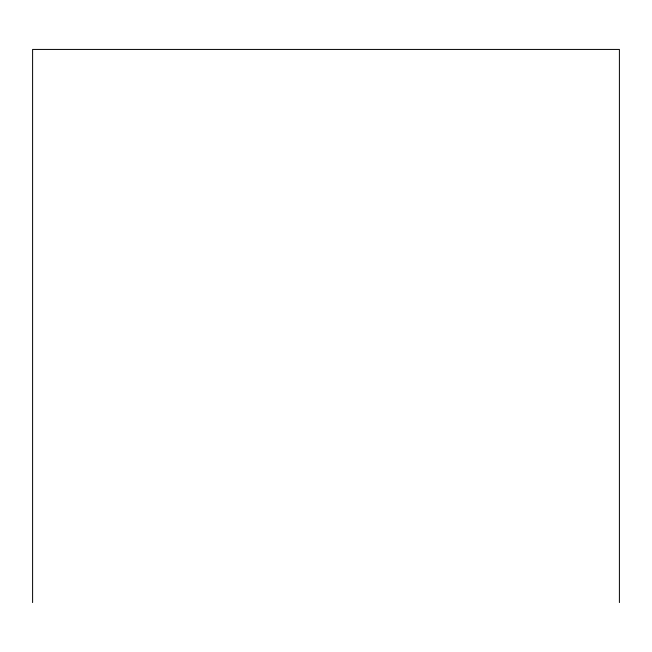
<?xml version="1.0" encoding="UTF-8"?>
<svg xmlns="http://www.w3.org/2000/svg" width="652" height="652" viewBox="0 0 652 652"><rect width="100%" height="100%" fill="white"/><g stroke="black" fill="none" stroke-linecap="round" stroke-linejoin="round"><path stroke-width="0.98" d="M619.4 602.57L619.4 49.43L32.6 49.43L32.6 602.57"/></g></svg>
